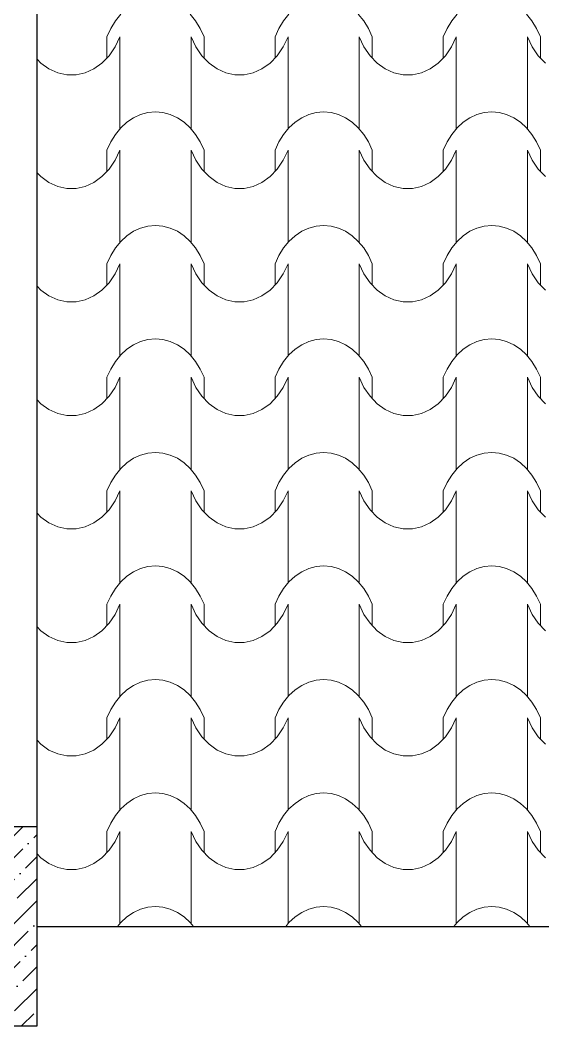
# Model space of a CAD drawing. Header units: millimetres. Extents: x 42452 to 2852333, y -419346 to 834876.
# Drawn here: x 2619358 to 2621458, y 647662 to 651705 of the extents above; entities that cross this region are included whole.
import ezdxf

# ---------------------------------------------------------------- set-up
doc = ezdxf.new("R2010")
doc.units = ezdxf.units.MM
doc.layers.add('M-2 keramitin shtrixi_Ном._пера__21_Pen_No__1', color=7, linetype='Continuous', lineweight=15)
doc.layers.add('memar', color=7, linetype='Continuous', lineweight=25)

# ---------------------------------------------------------------- blocks, each defined once
blk = doc.blocks.new('*X17')
at = {"layer": 'M-2 keramitin shtrixi_Ном._пера__21_Pen_No__1', "color": 7, "linetype": 'Continuous', "lineweight": 15}
for p, q in [((-266599, -1359009), (-266577.1, -1358982.3)), ((-266298.8, -1358982.3), (-266277, -1359009)), ((-265923.4, -1359009), (-265901.6, -1358982.3)), ((-265623.2, -1358982.3), (-265601.4, -1359009)), ((-265247.8, -1359009), (-265226, -1358982.3)), ((-264947.7, -1358982.3), (-264925.9, -1359009)), ((-266633, -1359072.4), (-266617.7, -1359039.2)), ((-266617.7, -1359039.2), (-266599, -1359009)), ((-266277, -1359009), (-266258.2, -1359039.2)), ((-266258.2, -1359039.2), (-266243, -1359072.4)), ((-265957.4, -1359072.4), (-265942.1, -1359039.2)), ((-265942.1, -1359039.2), (-265923.4, -1359009)), ((-265601.4, -1359009), (-265582.7, -1359039.2)), ((-265582.7, -1359039.2), (-265567.4, -1359072.4)), ((-265281.9, -1359072.4), (-265266.6, -1359039.2)), ((-265266.6, -1359039.2), (-265247.8, -1359009)), ((-264925.9, -1359009), (-264907.1, -1359039.2)), ((-264907.1, -1359039.2), (-264891.8, -1359072.4)), ((-266633, -1359157.5), (-266633, -1359072.4)), ((-266580.7, -1359072.4), (-266600.1, -1359113)), ((-266580.7, -1359257.5), (-266580.7, -1359072.4)), ((-266295.2, -1359257.5), (-266295.2, -1359072.4)), ((-266275.9, -1359113), (-266295.2, -1359072.4)), ((-266243, -1359157.5), (-266243, -1359072.4)), ((-265957.4, -1359157.5), (-265957.4, -1359072.4)), ((-265905.2, -1359072.4), (-265924.5, -1359113)), ((-265905.2, -1359257.5), (-265905.2, -1359072.4)), ((-265619.6, -1359257.5), (-265619.6, -1359072.4)), ((-265600.3, -1359113), (-265619.6, -1359072.4)), ((-265567.4, -1359157.5), (-265567.4, -1359072.4)), ((-265281.9, -1359157.5), (-265281.9, -1359072.4)), ((-265229.6, -1359072.4), (-265248.9, -1359113)), ((-265229.6, -1359257.5), (-265229.6, -1359072.4)), ((-264944.1, -1359257.5), (-264944.1, -1359072.4)), ((-264924.8, -1359113), (-264944.1, -1359072.4)), ((-264891.8, -1359157.5), (-264891.8, -1359072.4)), ((-266600.1, -1359113), (-266624.5, -1359148.7)), ((-266251.5, -1359148.7), (-266275.9, -1359113)), ((-265924.5, -1359113), (-265948.9, -1359148.7)), ((-265575.9, -1359148.7), (-265600.3, -1359113)), ((-265248.9, -1359113), (-265273.4, -1359148.7)), ((-264900.4, -1359148.7), (-264924.8, -1359113)), ((-266624.5, -1359148.7), (-266653.3, -1359178.6)), ((-266222.7, -1359178.6), (-266251.5, -1359148.7)), ((-265948.9, -1359148.7), (-265977.7, -1359178.6)), ((-265547.1, -1359178.6), (-265575.9, -1359148.7)), ((-265273.4, -1359148.7), (-265302.2, -1359178.6)), ((-264871.5, -1359178.6), (-264900.4, -1359148.7)), ((-266898.2, -1359178.6), (-266913.4, -1359162.8)), ((-266865.9, -1359201.8), (-266898.2, -1359178.6)), ((-266830.9, -1359217.7), (-266865.9, -1359201.8)), ((-266685.6, -1359201.8), (-266720.6, -1359217.7)), ((-266653.3, -1359178.6), (-266685.6, -1359201.8)), ((-266190.3, -1359201.8), (-266222.7, -1359178.6)), ((-266155.3, -1359217.7), (-266190.3, -1359201.8)), ((-266010.1, -1359201.8), (-266045.1, -1359217.7)), ((-265977.7, -1359178.6), (-266010.1, -1359201.8)), ((-265514.7, -1359201.8), (-265547.1, -1359178.6)), ((-265479.8, -1359217.7), (-265514.7, -1359201.8)), ((-265334.5, -1359201.8), (-265369.5, -1359217.7)), ((-265302.2, -1359178.6), (-265334.5, -1359201.8)), ((-266794.3, -1359225.7), (-266830.9, -1359217.7)), ((-266775.7, -1359225.7), (-266794.3, -1359225.7)), ((-266757.2, -1359225.7), (-266775.7, -1359225.7)), ((-266720.6, -1359217.7), (-266757.2, -1359225.7)), ((-266118.7, -1359225.7), (-266155.3, -1359217.7)), ((-266100.2, -1359225.7), (-266118.7, -1359225.7)), ((-266081.6, -1359225.7), (-266100.2, -1359225.7)), ((-266045.1, -1359217.7), (-266081.6, -1359225.7)), ((-265443.2, -1359225.7), (-265479.8, -1359217.7)), ((-265424.6, -1359225.7), (-265443.2, -1359225.7)), ((-265406.1, -1359225.7), (-265424.6, -1359225.7)), ((-265369.5, -1359217.7), (-265406.1, -1359225.7)), ((-266580.7, -1359442.6), (-266580.7, -1359257.5)), ((-266295.2, -1359442.6), (-266295.2, -1359257.5)), ((-265905.2, -1359442.6), (-265905.2, -1359257.5)), ((-265619.6, -1359442.6), (-265619.6, -1359257.5)), ((-265229.6, -1359442.6), (-265229.6, -1359257.5)), ((-264944.1, -1359442.6), (-264944.1, -1359257.5)), ((-266552.7, -1359416.2), (-266526, -1359398.2)), ((-266526, -1359398.2), (-266497.6, -1359385.1)), ((-266497.6, -1359385.1), (-266468.1, -1359377.1)), ((-266468.1, -1359377.1), (-266438, -1359374.5)), ((-266438, -1359374.5), (-266407.9, -1359377.1)), ((-266407.9, -1359377.1), (-266378.4, -1359385.1)), ((-266378.4, -1359385.1), (-266350, -1359398.2)), ((-266350, -1359398.2), (-266323.3, -1359416.2)), ((-265877.1, -1359416.2), (-265850.4, -1359398.2)), ((-265850.4, -1359398.2), (-265822, -1359385.1)), ((-265822, -1359385.1), (-265792.5, -1359377.1)), ((-265792.5, -1359377.1), (-265762.4, -1359374.5)), ((-265762.4, -1359374.5), (-265732.3, -1359377.1)), ((-265732.3, -1359377.1), (-265702.8, -1359385.1)), ((-265702.8, -1359385.1), (-265674.4, -1359398.2)), ((-265674.4, -1359398.2), (-265647.7, -1359416.2)), ((-265201.5, -1359416.2), (-265174.8, -1359398.2)), ((-265174.8, -1359398.2), (-265146.5, -1359385.1)), ((-265146.5, -1359385.1), (-265116.9, -1359377.1)), ((-265116.9, -1359377.1), (-265086.9, -1359374.5)), ((-265086.9, -1359374.5), (-265056.8, -1359377.1)), ((-265056.8, -1359377.1), (-265027.2, -1359385.1)), ((-265027.2, -1359385.1), (-264998.9, -1359398.2)), ((-264998.9, -1359398.2), (-264972.2, -1359416.2)), ((-266599, -1359465.3), (-266577.1, -1359438.7)), ((-266577.1, -1359438.7), (-266552.7, -1359416.2)), ((-266323.3, -1359416.2), (-266298.8, -1359438.7)), ((-266298.8, -1359438.7), (-266277, -1359465.3)), ((-265923.4, -1359465.3), (-265901.6, -1359438.7)), ((-265901.6, -1359438.7), (-265877.1, -1359416.2)), ((-265647.7, -1359416.2), (-265623.2, -1359438.7)), ((-265623.2, -1359438.7), (-265601.4, -1359465.3)), ((-265247.8, -1359465.3), (-265226, -1359438.7)), ((-265226, -1359438.7), (-265201.5, -1359416.2)), ((-264972.2, -1359416.2), (-264947.7, -1359438.7)), ((-264947.7, -1359438.7), (-264925.9, -1359465.3)), ((-266617.7, -1359495.5), (-266599, -1359465.3)), ((-266277, -1359465.3), (-266258.2, -1359495.5)), ((-265942.1, -1359495.5), (-265923.4, -1359465.3)), ((-265601.4, -1359465.3), (-265582.7, -1359495.5)), ((-265266.6, -1359495.5), (-265247.8, -1359465.3)), ((-264925.9, -1359465.3), (-264907.1, -1359495.5)), ((-266633, -1359528.8), (-266617.7, -1359495.5)), ((-266258.2, -1359495.5), (-266243, -1359528.8)), ((-265957.4, -1359528.8), (-265942.1, -1359495.5)), ((-265582.7, -1359495.5), (-265567.4, -1359528.8)), ((-265281.9, -1359528.8), (-265266.6, -1359495.5)), ((-264907.1, -1359495.5), (-264891.8, -1359528.8)), ((-266633, -1359613.9), (-266633, -1359528.8)), ((-266580.7, -1359528.8), (-266600.1, -1359569.3)), ((-266580.7, -1359713.9), (-266580.7, -1359528.8)), ((-266295.2, -1359713.9), (-266295.2, -1359528.8)), ((-266275.9, -1359569.3), (-266295.2, -1359528.8)), ((-266243, -1359613.9), (-266243, -1359528.8)), ((-265957.4, -1359613.9), (-265957.4, -1359528.8)), ((-265905.2, -1359528.8), (-265924.5, -1359569.3)), ((-265905.2, -1359713.9), (-265905.2, -1359528.8)), ((-265619.6, -1359713.9), (-265619.6, -1359528.8)), ((-265600.3, -1359569.3), (-265619.6, -1359528.8)), ((-265567.4, -1359613.9), (-265567.4, -1359528.8)), ((-265281.9, -1359613.9), (-265281.9, -1359528.8)), ((-265229.6, -1359528.8), (-265248.9, -1359569.3)), ((-265229.6, -1359713.9), (-265229.6, -1359528.8)), ((-264944.1, -1359713.9), (-264944.1, -1359528.8)), ((-264924.8, -1359569.3), (-264944.1, -1359528.8)), ((-264891.8, -1359613.9), (-264891.8, -1359528.8)), ((-266624.5, -1359605), (-266653.3, -1359634.9)), ((-266600.1, -1359569.3), (-266624.5, -1359605)), ((-266251.5, -1359605), (-266275.9, -1359569.3)), ((-266222.7, -1359634.9), (-266251.5, -1359605)), ((-265948.9, -1359605), (-265977.7, -1359634.9)), ((-265924.5, -1359569.3), (-265948.9, -1359605)), ((-265575.9, -1359605), (-265600.3, -1359569.3)), ((-265547.1, -1359634.9), (-265575.9, -1359605)), ((-265273.4, -1359605), (-265302.2, -1359634.9)), ((-265248.9, -1359569.3), (-265273.4, -1359605)), ((-264900.4, -1359605), (-264924.8, -1359569.3)), ((-264871.5, -1359634.9), (-264900.4, -1359605)), ((-266898.2, -1359634.9), (-266913.4, -1359619.1)), ((-266865.9, -1359658.2), (-266898.2, -1359634.9)), ((-266653.3, -1359634.9), (-266685.6, -1359658.2)), ((-266190.3, -1359658.2), (-266222.7, -1359634.9)), ((-265977.7, -1359634.9), (-266010.1, -1359658.2)), ((-265514.7, -1359658.2), (-265547.1, -1359634.9)), ((-265302.2, -1359634.9), (-265334.5, -1359658.2)), ((-266830.9, -1359674), (-266865.9, -1359658.2)), ((-266794.3, -1359682.1), (-266830.9, -1359674)), ((-266775.7, -1359682.1), (-266794.3, -1359682.1)), ((-266757.2, -1359682.1), (-266775.7, -1359682.1)), ((-266720.6, -1359674), (-266757.2, -1359682.1)), ((-266685.6, -1359658.2), (-266720.6, -1359674)), ((-266155.3, -1359674), (-266190.3, -1359658.2)), ((-266118.7, -1359682.1), (-266155.3, -1359674)), ((-266100.2, -1359682.1), (-266118.7, -1359682.1)), ((-266081.6, -1359682.1), (-266100.2, -1359682.1)), ((-266045.1, -1359674), (-266081.6, -1359682.1)), ((-266010.1, -1359658.2), (-266045.1, -1359674)), ((-265479.8, -1359674), (-265514.7, -1359658.2)), ((-265443.2, -1359682.1), (-265479.8, -1359674)), ((-265424.6, -1359682.1), (-265443.2, -1359682.1)), ((-265406.1, -1359682.1), (-265424.6, -1359682.1)), ((-265369.5, -1359674), (-265406.1, -1359682.1)), ((-265334.5, -1359658.2), (-265369.5, -1359674)), ((-266580.7, -1359898.9), (-266580.7, -1359713.9)), ((-266295.2, -1359898.9), (-266295.2, -1359713.9)), ((-265905.2, -1359898.9), (-265905.2, -1359713.9)), ((-265619.6, -1359898.9), (-265619.6, -1359713.9)), ((-265229.6, -1359898.9), (-265229.6, -1359713.9)), ((-264944.1, -1359898.9), (-264944.1, -1359713.9)), ((-266526, -1359854.5), (-266497.6, -1359841.4)), ((-266497.6, -1359841.4), (-266468.1, -1359833.5)), ((-266468.1, -1359833.5), (-266438, -1359830.8)), ((-266438, -1359830.8), (-266407.9, -1359833.5)), ((-266407.9, -1359833.5), (-266378.4, -1359841.4)), ((-266378.4, -1359841.4), (-266350, -1359854.5)), ((-265850.4, -1359854.5), (-265822, -1359841.4)), ((-265822, -1359841.4), (-265792.5, -1359833.5)), ((-265792.5, -1359833.5), (-265762.4, -1359830.8)), ((-265762.4, -1359830.8), (-265732.3, -1359833.5)), ((-265732.3, -1359833.5), (-265702.8, -1359841.4)), ((-265702.8, -1359841.4), (-265674.4, -1359854.5)), ((-265174.8, -1359854.5), (-265146.5, -1359841.4)), ((-265146.5, -1359841.4), (-265116.9, -1359833.5)), ((-265116.9, -1359833.5), (-265086.9, -1359830.8)), ((-265086.9, -1359830.8), (-265056.8, -1359833.5)), ((-265056.8, -1359833.5), (-265027.2, -1359841.4)), ((-265027.2, -1359841.4), (-264998.9, -1359854.5)), ((-266577.1, -1359895), (-266552.7, -1359872.5)), ((-266552.7, -1359872.5), (-266526, -1359854.5)), ((-266350, -1359854.5), (-266323.3, -1359872.5)), ((-266323.3, -1359872.5), (-266298.8, -1359895)), ((-265901.6, -1359895), (-265877.1, -1359872.5)), ((-265877.1, -1359872.5), (-265850.4, -1359854.5)), ((-265674.4, -1359854.5), (-265647.7, -1359872.5)), ((-265647.7, -1359872.5), (-265623.2, -1359895)), ((-265226, -1359895), (-265201.5, -1359872.5)), ((-265201.5, -1359872.5), (-265174.8, -1359854.5)), ((-264998.9, -1359854.5), (-264972.2, -1359872.5)), ((-264972.2, -1359872.5), (-264947.7, -1359895)), ((-266617.7, -1359951.9), (-266599, -1359921.7)), ((-266599, -1359921.7), (-266577.1, -1359895)), ((-266298.8, -1359895), (-266277, -1359921.7)), ((-266277, -1359921.7), (-266258.2, -1359951.9)), ((-265942.1, -1359951.9), (-265923.4, -1359921.7)), ((-265923.4, -1359921.7), (-265901.6, -1359895)), ((-265623.2, -1359895), (-265601.4, -1359921.7)), ((-265601.4, -1359921.7), (-265582.7, -1359951.9)), ((-265266.6, -1359951.9), (-265247.8, -1359921.7)), ((-265247.8, -1359921.7), (-265226, -1359895)), ((-264947.7, -1359895), (-264925.9, -1359921.7)), ((-264925.9, -1359921.7), (-264907.1, -1359951.9)), ((-266633, -1359985.1), (-266617.7, -1359951.9)), ((-266258.2, -1359951.9), (-266243, -1359985.1)), ((-265957.4, -1359985.1), (-265942.1, -1359951.9)), ((-265582.7, -1359951.9), (-265567.4, -1359985.1)), ((-265281.9, -1359985.1), (-265266.6, -1359951.9)), ((-264907.1, -1359951.9), (-264891.8, -1359985.1)), ((-266633, -1360070.2), (-266633, -1359985.1)), ((-266580.7, -1359985.1), (-266600.1, -1360025.6)), ((-266580.7, -1360170.2), (-266580.7, -1359985.1)), ((-266295.2, -1360170.2), (-266295.2, -1359985.1)), ((-266275.9, -1360025.6), (-266295.2, -1359985.1)), ((-266243, -1360070.2), (-266243, -1359985.1)), ((-265957.4, -1360070.2), (-265957.4, -1359985.1)), ((-265905.2, -1359985.1), (-265924.5, -1360025.6)), ((-265905.2, -1360170.2), (-265905.2, -1359985.1)), ((-265619.6, -1360170.2), (-265619.6, -1359985.1)), ((-265600.3, -1360025.6), (-265619.6, -1359985.1)), ((-265567.4, -1360070.2), (-265567.4, -1359985.1)), ((-265281.9, -1360070.2), (-265281.9, -1359985.1)), ((-265229.6, -1359985.1), (-265248.9, -1360025.6)), ((-265229.6, -1360170.2), (-265229.6, -1359985.1)), ((-264944.1, -1360170.2), (-264944.1, -1359985.1)), ((-264924.8, -1360025.6), (-264944.1, -1359985.1)), ((-264891.8, -1360070.2), (-264891.8, -1359985.1)), ((-266600.1, -1360025.6), (-266624.5, -1360061.4)), ((-266251.5, -1360061.4), (-266275.9, -1360025.6)), ((-265924.5, -1360025.6), (-265948.9, -1360061.4)), ((-265575.9, -1360061.4), (-265600.3, -1360025.6)), ((-265248.9, -1360025.6), (-265273.4, -1360061.4)), ((-264900.4, -1360061.4), (-264924.8, -1360025.6)), ((-266898.2, -1360091.3), (-266913.4, -1360075.5)), ((-266865.9, -1360114.5), (-266898.2, -1360091.3)), ((-266653.3, -1360091.3), (-266685.6, -1360114.5)), ((-266624.5, -1360061.4), (-266653.3, -1360091.3)), ((-266222.7, -1360091.3), (-266251.5, -1360061.4)), ((-266190.3, -1360114.5), (-266222.7, -1360091.3)), ((-265977.7, -1360091.3), (-266010.1, -1360114.5)), ((-265948.9, -1360061.4), (-265977.7, -1360091.3)), ((-265547.1, -1360091.3), (-265575.9, -1360061.4)), ((-265514.7, -1360114.5), (-265547.1, -1360091.3)), ((-265302.2, -1360091.3), (-265334.5, -1360114.5)), ((-265273.4, -1360061.4), (-265302.2, -1360091.3)), ((-264871.5, -1360091.3), (-264900.4, -1360061.4)), ((-266830.9, -1360130.4), (-266865.9, -1360114.5)), ((-266794.3, -1360138.4), (-266830.9, -1360130.4)), ((-266720.6, -1360130.4), (-266757.2, -1360138.4)), ((-266685.6, -1360114.5), (-266720.6, -1360130.4)), ((-266155.3, -1360130.4), (-266190.3, -1360114.5)), ((-266118.7, -1360138.4), (-266155.3, -1360130.4)), ((-266045.1, -1360130.4), (-266081.6, -1360138.4)), ((-266010.1, -1360114.5), (-266045.1, -1360130.4)), ((-265479.8, -1360130.4), (-265514.7, -1360114.5)), ((-265443.2, -1360138.4), (-265479.8, -1360130.4)), ((-265369.5, -1360130.4), (-265406.1, -1360138.4)), ((-265334.5, -1360114.5), (-265369.5, -1360130.4)), ((-266775.7, -1360138.4), (-266794.3, -1360138.4)), ((-266757.2, -1360138.4), (-266775.7, -1360138.4)), ((-266580.7, -1360355.3), (-266580.7, -1360170.2)), ((-266295.2, -1360355.3), (-266295.2, -1360170.2)), ((-266100.2, -1360138.4), (-266118.7, -1360138.4)), ((-266081.6, -1360138.4), (-266100.2, -1360138.4)), ((-265905.2, -1360355.3), (-265905.2, -1360170.2)), ((-265619.6, -1360355.3), (-265619.6, -1360170.2)), ((-265424.6, -1360138.4), (-265443.2, -1360138.4)), ((-265406.1, -1360138.4), (-265424.6, -1360138.4)), ((-265229.6, -1360355.3), (-265229.6, -1360170.2)), ((-264944.1, -1360355.3), (-264944.1, -1360170.2)), ((-266497.6, -1360297.8), (-266468.1, -1360289.8)), ((-266468.1, -1360289.8), (-266438, -1360287.2)), ((-266438, -1360287.2), (-266407.9, -1360289.8)), ((-266407.9, -1360289.8), (-266378.4, -1360297.8)), ((-265822, -1360297.8), (-265792.5, -1360289.8)), ((-265792.5, -1360289.8), (-265762.4, -1360287.2)), ((-265762.4, -1360287.2), (-265732.3, -1360289.8)), ((-265732.3, -1360289.8), (-265702.8, -1360297.8)), ((-265146.5, -1360297.8), (-265116.9, -1360289.8)), ((-265116.9, -1360289.8), (-265086.9, -1360287.2)), ((-265086.9, -1360287.2), (-265056.8, -1360289.8)), ((-265056.8, -1360289.8), (-265027.2, -1360297.8)), ((-266577.1, -1360351.4), (-266552.7, -1360328.9)), ((-266552.7, -1360328.9), (-266526, -1360310.9)), ((-266526, -1360310.9), (-266497.6, -1360297.8)), ((-266378.4, -1360297.8), (-266350, -1360310.9)), ((-266350, -1360310.9), (-266323.3, -1360328.9)), ((-266323.3, -1360328.9), (-266298.8, -1360351.4)), ((-265901.6, -1360351.4), (-265877.1, -1360328.9)), ((-265877.1, -1360328.9), (-265850.4, -1360310.9)), ((-265850.4, -1360310.9), (-265822, -1360297.8)), ((-265702.8, -1360297.8), (-265674.4, -1360310.9)), ((-265674.4, -1360310.9), (-265647.7, -1360328.9)), ((-265647.7, -1360328.9), (-265623.2, -1360351.4)), ((-265226, -1360351.4), (-265201.5, -1360328.9)), ((-265201.5, -1360328.9), (-265174.8, -1360310.9)), ((-265174.8, -1360310.9), (-265146.5, -1360297.8)), ((-265027.2, -1360297.8), (-264998.9, -1360310.9)), ((-264998.9, -1360310.9), (-264972.2, -1360328.9)), ((-264972.2, -1360328.9), (-264947.7, -1360351.4)), ((-266599, -1360378), (-266577.1, -1360351.4)), ((-266298.8, -1360351.4), (-266277, -1360378)), ((-265923.4, -1360378), (-265901.6, -1360351.4)), ((-265623.2, -1360351.4), (-265601.4, -1360378)), ((-265247.8, -1360378), (-265226, -1360351.4)), ((-264947.7, -1360351.4), (-264925.9, -1360378)), ((-266633, -1360441.5), (-266617.7, -1360408.2)), ((-266617.7, -1360408.2), (-266599, -1360378)), ((-266277, -1360378), (-266258.2, -1360408.2)), ((-266258.2, -1360408.2), (-266243, -1360441.5)), ((-265957.4, -1360441.5), (-265942.1, -1360408.2)), ((-265942.1, -1360408.2), (-265923.4, -1360378)), ((-265601.4, -1360378), (-265582.7, -1360408.2)), ((-265582.7, -1360408.2), (-265567.4, -1360441.5)), ((-265281.9, -1360441.5), (-265266.6, -1360408.2)), ((-265266.6, -1360408.2), (-265247.8, -1360378)), ((-264925.9, -1360378), (-264907.1, -1360408.2)), ((-264907.1, -1360408.2), (-264891.8, -1360441.5)), ((-266633, -1360526.6), (-266633, -1360441.5)), ((-266580.7, -1360441.5), (-266600.1, -1360482)), ((-266580.7, -1360626.6), (-266580.7, -1360441.5)), ((-266295.2, -1360626.6), (-266295.2, -1360441.5)), ((-266275.9, -1360482), (-266295.2, -1360441.5)), ((-266243, -1360526.6), (-266243, -1360441.5)), ((-265957.4, -1360526.6), (-265957.4, -1360441.5)), ((-265905.2, -1360441.5), (-265924.5, -1360482)), ((-265905.2, -1360626.6), (-265905.2, -1360441.5)), ((-265619.6, -1360626.6), (-265619.6, -1360441.5)), ((-265600.3, -1360482), (-265619.6, -1360441.5)), ((-265567.4, -1360526.6), (-265567.4, -1360441.5)), ((-265281.9, -1360526.6), (-265281.9, -1360441.5)), ((-265229.6, -1360441.5), (-265248.9, -1360482)), ((-265229.6, -1360626.6), (-265229.6, -1360441.5)), ((-264944.1, -1360626.6), (-264944.1, -1360441.5)), ((-264924.8, -1360482), (-264944.1, -1360441.5)), ((-264891.8, -1360526.6), (-264891.8, -1360441.5)), ((-266600.1, -1360482), (-266624.5, -1360517.7)), ((-266251.5, -1360517.7), (-266275.9, -1360482)), ((-265924.5, -1360482), (-265948.9, -1360517.7)), ((-265575.9, -1360517.7), (-265600.3, -1360482)), ((-265248.9, -1360482), (-265273.4, -1360517.7)), ((-264900.4, -1360517.7), (-264924.8, -1360482)), ((-266898.2, -1360547.6), (-266913.4, -1360531.8)), ((-266624.5, -1360517.7), (-266653.3, -1360547.6)), ((-266222.7, -1360547.6), (-266251.5, -1360517.7)), ((-265948.9, -1360517.7), (-265977.7, -1360547.6)), ((-265547.1, -1360547.6), (-265575.9, -1360517.7)), ((-265273.4, -1360517.7), (-265302.2, -1360547.6)), ((-264871.5, -1360547.6), (-264900.4, -1360517.7)), ((-266865.9, -1360570.9), (-266898.2, -1360547.6)), ((-266830.9, -1360586.7), (-266865.9, -1360570.9)), ((-266685.6, -1360570.9), (-266720.6, -1360586.7)), ((-266653.3, -1360547.6), (-266685.6, -1360570.9)), ((-266190.3, -1360570.9), (-266222.7, -1360547.6)), ((-266155.3, -1360586.7), (-266190.3, -1360570.9)), ((-266010.1, -1360570.9), (-266045.1, -1360586.7)), ((-265977.7, -1360547.6), (-266010.1, -1360570.9)), ((-265514.7, -1360570.9), (-265547.1, -1360547.6)), ((-265479.8, -1360586.7), (-265514.7, -1360570.9)), ((-265334.5, -1360570.9), (-265369.5, -1360586.7)), ((-265302.2, -1360547.6), (-265334.5, -1360570.9)), ((-266794.3, -1360594.8), (-266830.9, -1360586.7)), ((-266775.7, -1360594.8), (-266794.3, -1360594.8)), ((-266757.2, -1360594.8), (-266775.7, -1360594.8)), ((-266720.6, -1360586.7), (-266757.2, -1360594.8)), ((-266118.7, -1360594.8), (-266155.3, -1360586.7)), ((-266100.2, -1360594.8), (-266118.7, -1360594.8)), ((-266081.6, -1360594.8), (-266100.2, -1360594.8)), ((-266045.1, -1360586.7), (-266081.6, -1360594.8)), ((-265443.2, -1360594.8), (-265479.8, -1360586.7)), ((-265424.6, -1360594.8), (-265443.2, -1360594.8)), ((-265406.1, -1360594.8), (-265424.6, -1360594.8)), ((-265369.5, -1360586.7), (-265406.1, -1360594.8)), ((-266580.7, -1360811.6), (-266580.7, -1360626.6)), ((-266295.2, -1360811.6), (-266295.2, -1360626.6)), ((-265905.2, -1360811.6), (-265905.2, -1360626.6)), ((-265619.6, -1360811.6), (-265619.6, -1360626.6)), ((-265229.6, -1360811.6), (-265229.6, -1360626.6)), ((-264944.1, -1360811.6), (-264944.1, -1360626.6)), ((-266552.7, -1360785.2), (-266526, -1360767.2)), ((-266526, -1360767.2), (-266497.6, -1360754.1)), ((-266497.6, -1360754.1), (-266468.1, -1360746.2)), ((-266468.1, -1360746.2), (-266438, -1360743.5)), ((-266438, -1360743.5), (-266407.9, -1360746.2)), ((-266407.9, -1360746.2), (-266378.4, -1360754.1)), ((-266378.4, -1360754.1), (-266350, -1360767.2)), ((-266350, -1360767.2), (-266323.3, -1360785.2)), ((-265877.1, -1360785.2), (-265850.4, -1360767.2)), ((-265850.4, -1360767.2), (-265822, -1360754.1)), ((-265822, -1360754.1), (-265792.5, -1360746.2)), ((-265792.5, -1360746.2), (-265762.4, -1360743.5)), ((-265762.4, -1360743.5), (-265732.3, -1360746.2)), ((-265732.3, -1360746.2), (-265702.8, -1360754.1)), ((-265702.8, -1360754.1), (-265674.4, -1360767.2)), ((-265674.4, -1360767.2), (-265647.7, -1360785.2)), ((-265201.5, -1360785.2), (-265174.8, -1360767.2)), ((-265174.8, -1360767.2), (-265146.5, -1360754.1)), ((-265146.5, -1360754.1), (-265116.9, -1360746.2)), ((-265116.9, -1360746.2), (-265086.9, -1360743.5)), ((-265086.9, -1360743.5), (-265056.8, -1360746.2)), ((-265056.8, -1360746.2), (-265027.2, -1360754.1)), ((-265027.2, -1360754.1), (-264998.9, -1360767.2)), ((-264998.9, -1360767.2), (-264972.2, -1360785.2)), ((-266599, -1360834.4), (-266577.1, -1360807.7)), ((-266577.1, -1360807.7), (-266552.7, -1360785.2)), ((-266323.3, -1360785.2), (-266298.8, -1360807.7)), ((-266298.8, -1360807.7), (-266277, -1360834.4)), ((-265923.4, -1360834.4), (-265901.6, -1360807.7)), ((-265901.6, -1360807.7), (-265877.1, -1360785.2)), ((-265647.7, -1360785.2), (-265623.2, -1360807.7)), ((-265623.2, -1360807.7), (-265601.4, -1360834.4)), ((-265247.8, -1360834.4), (-265226, -1360807.7)), ((-265226, -1360807.7), (-265201.5, -1360785.2)), ((-264972.2, -1360785.2), (-264947.7, -1360807.7)), ((-264947.7, -1360807.7), (-264925.9, -1360834.4)), ((-266617.7, -1360864.6), (-266599, -1360834.4)), ((-266277, -1360834.4), (-266258.2, -1360864.6)), ((-265942.1, -1360864.6), (-265923.4, -1360834.4)), ((-265601.4, -1360834.4), (-265582.7, -1360864.6)), ((-265266.6, -1360864.6), (-265247.8, -1360834.4)), ((-264925.9, -1360834.4), (-264907.1, -1360864.6)), ((-266633, -1360897.8), (-266617.7, -1360864.6)), ((-266633, -1360982.9), (-266633, -1360897.8)), ((-266580.7, -1360897.8), (-266600.1, -1360938.3)), ((-266580.7, -1361082.9), (-266580.7, -1360897.8)), ((-266295.2, -1361082.9), (-266295.2, -1360897.8)), ((-266275.9, -1360938.3), (-266295.2, -1360897.8)), ((-266258.2, -1360864.6), (-266243, -1360897.8)), ((-266243, -1360982.9), (-266243, -1360897.8)), ((-265957.4, -1360897.8), (-265942.1, -1360864.6)), ((-265957.4, -1360982.9), (-265957.4, -1360897.8)), ((-265905.2, -1360897.8), (-265924.5, -1360938.3)), ((-265905.2, -1361082.9), (-265905.2, -1360897.8)), ((-265619.6, -1361082.9), (-265619.6, -1360897.8)), ((-265600.3, -1360938.3), (-265619.6, -1360897.8)), ((-265582.7, -1360864.6), (-265567.4, -1360897.8)), ((-265567.4, -1360982.9), (-265567.4, -1360897.8)), ((-265281.9, -1360897.8), (-265266.6, -1360864.6)), ((-265281.9, -1360982.9), (-265281.9, -1360897.8)), ((-265229.6, -1360897.8), (-265248.9, -1360938.3)), ((-265229.6, -1361082.9), (-265229.6, -1360897.8)), ((-264944.1, -1361082.9), (-264944.1, -1360897.8)), ((-264924.8, -1360938.3), (-264944.1, -1360897.8)), ((-264907.1, -1360864.6), (-264891.8, -1360897.8)), ((-264891.8, -1360982.9), (-264891.8, -1360897.8)), ((-266600.1, -1360938.3), (-266624.5, -1360974.1)), ((-266251.5, -1360974.1), (-266275.9, -1360938.3)), ((-265924.5, -1360938.3), (-265948.9, -1360974.1)), ((-265575.9, -1360974.1), (-265600.3, -1360938.3)), ((-265248.9, -1360938.3), (-265273.4, -1360974.1)), ((-264900.4, -1360974.1), (-264924.8, -1360938.3)), ((-266624.5, -1360974.1), (-266653.3, -1361004)), ((-266222.7, -1361004), (-266251.5, -1360974.1)), ((-265948.9, -1360974.1), (-265977.7, -1361004)), ((-265547.1, -1361004), (-265575.9, -1360974.1)), ((-265273.4, -1360974.1), (-265302.2, -1361004)), ((-264871.5, -1361004), (-264900.4, -1360974.1)), ((-266898.2, -1361004), (-266913.4, -1360988.2)), ((-266865.9, -1361027.2), (-266898.2, -1361004)), ((-266653.3, -1361004), (-266685.6, -1361027.2)), ((-266190.3, -1361027.2), (-266222.7, -1361004)), ((-265977.7, -1361004), (-266010.1, -1361027.2)), ((-265514.7, -1361027.2), (-265547.1, -1361004)), ((-265302.2, -1361004), (-265334.5, -1361027.2)), ((-266830.9, -1361043.1), (-266865.9, -1361027.2)), ((-266794.3, -1361051.1), (-266830.9, -1361043.1)), ((-266775.7, -1361051.1), (-266794.3, -1361051.1)), ((-266757.2, -1361051.1), (-266775.7, -1361051.1)), ((-266720.6, -1361043.1), (-266757.2, -1361051.1)), ((-266685.6, -1361027.2), (-266720.6, -1361043.1)), ((-266155.3, -1361043.1), (-266190.3, -1361027.2)), ((-266118.7, -1361051.1), (-266155.3, -1361043.1)), ((-266100.2, -1361051.1), (-266118.7, -1361051.1)), ((-266081.6, -1361051.1), (-266100.2, -1361051.1)), ((-266045.1, -1361043.1), (-266081.6, -1361051.1)), ((-266010.1, -1361027.2), (-266045.1, -1361043.1)), ((-265479.8, -1361043.1), (-265514.7, -1361027.2)), ((-265443.2, -1361051.1), (-265479.8, -1361043.1)), ((-265424.6, -1361051.1), (-265443.2, -1361051.1)), ((-265406.1, -1361051.1), (-265424.6, -1361051.1)), ((-265369.5, -1361043.1), (-265406.1, -1361051.1)), ((-265334.5, -1361027.2), (-265369.5, -1361043.1)), ((-266580.7, -1361268), (-266580.7, -1361082.9)), ((-266295.2, -1361268), (-266295.2, -1361082.9)), ((-265905.2, -1361268), (-265905.2, -1361082.9)), ((-265619.6, -1361268), (-265619.6, -1361082.9)), ((-265229.6, -1361268), (-265229.6, -1361082.9)), ((-264944.1, -1361268), (-264944.1, -1361082.9)), ((-266552.7, -1361241.6), (-266526, -1361223.6)), ((-266526, -1361223.6), (-266497.6, -1361210.5)), ((-266497.6, -1361210.5), (-266468.1, -1361202.5)), ((-266468.1, -1361202.5), (-266438, -1361199.9)), ((-266438, -1361199.9), (-266407.9, -1361202.5)), ((-266407.9, -1361202.5), (-266378.4, -1361210.5)), ((-266378.4, -1361210.5), (-266350, -1361223.6)), ((-266350, -1361223.6), (-266323.3, -1361241.6)), ((-265877.1, -1361241.6), (-265850.4, -1361223.6)), ((-265850.4, -1361223.6), (-265822, -1361210.5)), ((-265822, -1361210.5), (-265792.5, -1361202.5)), ((-265792.5, -1361202.5), (-265762.4, -1361199.9)), ((-265762.4, -1361199.9), (-265732.3, -1361202.5)), ((-265732.3, -1361202.5), (-265702.8, -1361210.5)), ((-265702.8, -1361210.5), (-265674.4, -1361223.6)), ((-265674.4, -1361223.6), (-265647.7, -1361241.6)), ((-265201.5, -1361241.6), (-265174.8, -1361223.6)), ((-265174.8, -1361223.6), (-265146.5, -1361210.5)), ((-265146.5, -1361210.5), (-265116.9, -1361202.5)), ((-265116.9, -1361202.5), (-265086.9, -1361199.9)), ((-265086.9, -1361199.9), (-265056.8, -1361202.5)), ((-265056.8, -1361202.5), (-265027.2, -1361210.5)), ((-265027.2, -1361210.5), (-264998.9, -1361223.6)), ((-264998.9, -1361223.6), (-264972.2, -1361241.6)), ((-266599, -1361290.7), (-266577.1, -1361264.1)), ((-266577.1, -1361264.1), (-266552.7, -1361241.6)), ((-266323.3, -1361241.6), (-266298.8, -1361264.1)), ((-266298.8, -1361264.1), (-266277, -1361290.7)), ((-265923.4, -1361290.7), (-265901.6, -1361264.1)), ((-265901.6, -1361264.1), (-265877.1, -1361241.6)), ((-265647.7, -1361241.6), (-265623.2, -1361264.1)), ((-265623.2, -1361264.1), (-265601.4, -1361290.7)), ((-265247.8, -1361290.7), (-265226, -1361264.1)), ((-265226, -1361264.1), (-265201.5, -1361241.6)), ((-264972.2, -1361241.6), (-264947.7, -1361264.1)), ((-264947.7, -1361264.1), (-264925.9, -1361290.7)), ((-266617.7, -1361320.9), (-266599, -1361290.7)), ((-266277, -1361290.7), (-266258.2, -1361320.9)), ((-265942.1, -1361320.9), (-265923.4, -1361290.7)), ((-265601.4, -1361290.7), (-265582.7, -1361320.9)), ((-265266.6, -1361320.9), (-265247.8, -1361290.7)), ((-264925.9, -1361290.7), (-264907.1, -1361320.9)), ((-266633, -1361354.2), (-266617.7, -1361320.9)), ((-266258.2, -1361320.9), (-266243, -1361354.2)), ((-265957.4, -1361354.2), (-265942.1, -1361320.9)), ((-265582.7, -1361320.9), (-265567.4, -1361354.2)), ((-265281.9, -1361354.2), (-265266.6, -1361320.9)), ((-264907.1, -1361320.9), (-264891.8, -1361354.2)), ((-266633, -1361439.3), (-266633, -1361354.2)), ((-266580.7, -1361354.2), (-266600.1, -1361394.7)), ((-266580.7, -1361539.3), (-266580.7, -1361354.2)), ((-266295.2, -1361539.3), (-266295.2, -1361354.2)), ((-266275.9, -1361394.7), (-266295.2, -1361354.2)), ((-266243, -1361439.3), (-266243, -1361354.2)), ((-265957.4, -1361439.3), (-265957.4, -1361354.2)), ((-265905.2, -1361354.2), (-265924.5, -1361394.7)), ((-265905.2, -1361539.3), (-265905.2, -1361354.2)), ((-265619.6, -1361539.3), (-265619.6, -1361354.2)), ((-265600.3, -1361394.7), (-265619.6, -1361354.2)), ((-265567.4, -1361439.3), (-265567.4, -1361354.2)), ((-265281.9, -1361439.3), (-265281.9, -1361354.2)), ((-265229.6, -1361354.2), (-265248.9, -1361394.7)), ((-265229.6, -1361539.3), (-265229.6, -1361354.2)), ((-264944.1, -1361539.3), (-264944.1, -1361354.2)), ((-264924.8, -1361394.7), (-264944.1, -1361354.2)), ((-264891.8, -1361439.3), (-264891.8, -1361354.2)), ((-266600.1, -1361394.7), (-266624.5, -1361430.4)), ((-266251.5, -1361430.4), (-266275.9, -1361394.7)), ((-265924.5, -1361394.7), (-265948.9, -1361430.4)), ((-265575.9, -1361430.4), (-265600.3, -1361394.7)), ((-265248.9, -1361394.7), (-265273.4, -1361430.4)), ((-264900.4, -1361430.4), (-264924.8, -1361394.7)), ((-266898.2, -1361460.3), (-266913.4, -1361444.5)), ((-266865.9, -1361483.6), (-266898.2, -1361460.3)), ((-266653.3, -1361460.3), (-266685.6, -1361483.6)), ((-266624.5, -1361430.4), (-266653.3, -1361460.3)), ((-266222.7, -1361460.3), (-266251.5, -1361430.4)), ((-266190.3, -1361483.6), (-266222.7, -1361460.3)), ((-265977.7, -1361460.3), (-266010.1, -1361483.6)), ((-265948.9, -1361430.4), (-265977.7, -1361460.3)), ((-265547.1, -1361460.3), (-265575.9, -1361430.4)), ((-265514.7, -1361483.6), (-265547.1, -1361460.3)), ((-265302.2, -1361460.3), (-265334.5, -1361483.6)), ((-265273.4, -1361430.4), (-265302.2, -1361460.3)), ((-264871.5, -1361460.3), (-264900.4, -1361430.4)), ((-266830.9, -1361499.4), (-266865.9, -1361483.6)), ((-266794.3, -1361507.5), (-266830.9, -1361499.4)), ((-266775.7, -1361507.5), (-266794.3, -1361507.5)), ((-266757.2, -1361507.5), (-266775.7, -1361507.5)), ((-266720.6, -1361499.4), (-266757.2, -1361507.5)), ((-266685.6, -1361483.6), (-266720.6, -1361499.4)), ((-266155.3, -1361499.4), (-266190.3, -1361483.6)), ((-266118.7, -1361507.5), (-266155.3, -1361499.4)), ((-266100.2, -1361507.5), (-266118.7, -1361507.5)), ((-266081.6, -1361507.5), (-266100.2, -1361507.5)), ((-266045.1, -1361499.4), (-266081.6, -1361507.5)), ((-266010.1, -1361483.6), (-266045.1, -1361499.4)), ((-265479.8, -1361499.4), (-265514.7, -1361483.6)), ((-265443.2, -1361507.5), (-265479.8, -1361499.4)), ((-265424.6, -1361507.5), (-265443.2, -1361507.5)), ((-265406.1, -1361507.5), (-265424.6, -1361507.5)), ((-265369.5, -1361499.4), (-265406.1, -1361507.5)), ((-265334.5, -1361483.6), (-265369.5, -1361499.4)), ((-266580.7, -1361724.3), (-266580.7, -1361539.3)), ((-266295.2, -1361724.3), (-266295.2, -1361539.3)), ((-265905.2, -1361724.3), (-265905.2, -1361539.3)), ((-265619.6, -1361724.3), (-265619.6, -1361539.3)), ((-265229.6, -1361724.3), (-265229.6, -1361539.3)), ((-264944.1, -1361724.3), (-264944.1, -1361539.3)), ((-266526, -1361679.9), (-266497.6, -1361666.8)), ((-266497.6, -1361666.8), (-266468.1, -1361658.9)), ((-266468.1, -1361658.9), (-266438, -1361656.2)), ((-266438, -1361656.2), (-266407.9, -1361658.9)), ((-266407.9, -1361658.9), (-266378.4, -1361666.8)), ((-266378.4, -1361666.8), (-266350, -1361679.9)), ((-265850.4, -1361679.9), (-265822, -1361666.8)), ((-265822, -1361666.8), (-265792.5, -1361658.9)), ((-265792.5, -1361658.9), (-265762.4, -1361656.2)), ((-265762.4, -1361656.2), (-265732.3, -1361658.9)), ((-265732.3, -1361658.9), (-265702.8, -1361666.8)), ((-265702.8, -1361666.8), (-265674.4, -1361679.9)), ((-265174.8, -1361679.9), (-265146.5, -1361666.8)), ((-265146.5, -1361666.8), (-265116.9, -1361658.9)), ((-265116.9, -1361658.9), (-265086.9, -1361656.2)), ((-265086.9, -1361656.2), (-265056.8, -1361658.9)), ((-265056.8, -1361658.9), (-265027.2, -1361666.8)), ((-265027.2, -1361666.8), (-264998.9, -1361679.9)), ((-266577.1, -1361720.4), (-266552.7, -1361697.9)), ((-266552.7, -1361697.9), (-266526, -1361679.9)), ((-266350, -1361679.9), (-266323.3, -1361697.9)), ((-266323.3, -1361697.9), (-266298.8, -1361720.4)), ((-265901.6, -1361720.4), (-265877.1, -1361697.9)), ((-265877.1, -1361697.9), (-265850.4, -1361679.9)), ((-265674.4, -1361679.9), (-265647.7, -1361697.9)), ((-265647.7, -1361697.9), (-265623.2, -1361720.4)), ((-265226, -1361720.4), (-265201.5, -1361697.9)), ((-265201.5, -1361697.9), (-265174.8, -1361679.9)), ((-264998.9, -1361679.9), (-264972.2, -1361697.9)), ((-264972.2, -1361697.9), (-264947.7, -1361720.4)), ((-266617.7, -1361777.3), (-266599, -1361747.1)), ((-266599, -1361747.1), (-266577.1, -1361720.4)), ((-266298.8, -1361720.4), (-266277, -1361747.1)), ((-266277, -1361747.1), (-266258.2, -1361777.3)), ((-265942.1, -1361777.3), (-265923.4, -1361747.1)), ((-265923.4, -1361747.1), (-265901.6, -1361720.4)), ((-265623.2, -1361720.4), (-265601.4, -1361747.1)), ((-265601.4, -1361747.1), (-265582.7, -1361777.3)), ((-265266.6, -1361777.3), (-265247.8, -1361747.1)), ((-265247.8, -1361747.1), (-265226, -1361720.4)), ((-264947.7, -1361720.4), (-264925.9, -1361747.1)), ((-264925.9, -1361747.1), (-264907.1, -1361777.3)), ((-266633, -1361810.5), (-266617.7, -1361777.3)), ((-266258.2, -1361777.3), (-266243, -1361810.5)), ((-265957.4, -1361810.5), (-265942.1, -1361777.3)), ((-265582.7, -1361777.3), (-265567.4, -1361810.5)), ((-265281.9, -1361810.5), (-265266.6, -1361777.3)), ((-264907.1, -1361777.3), (-264891.8, -1361810.5)), ((-266633, -1361895.6), (-266633, -1361810.5)), ((-266580.7, -1361810.5), (-266600.1, -1361851)), ((-266580.7, -1361995.6), (-266580.7, -1361810.5)), ((-266295.2, -1361995.6), (-266295.2, -1361810.5)), ((-266275.9, -1361851), (-266295.2, -1361810.5)), ((-266243, -1361895.6), (-266243, -1361810.5)), ((-265957.4, -1361895.6), (-265957.4, -1361810.5)), ((-265905.2, -1361810.5), (-265924.5, -1361851)), ((-265905.2, -1361995.6), (-265905.2, -1361810.5)), ((-265619.6, -1361995.6), (-265619.6, -1361810.5)), ((-265600.3, -1361851), (-265619.6, -1361810.5)), ((-265567.4, -1361895.6), (-265567.4, -1361810.5)), ((-265281.9, -1361895.6), (-265281.9, -1361810.5)), ((-265229.6, -1361810.5), (-265248.9, -1361851)), ((-265229.6, -1361995.6), (-265229.6, -1361810.5)), ((-264944.1, -1361995.6), (-264944.1, -1361810.5)), ((-264924.8, -1361851), (-264944.1, -1361810.5)), ((-264891.8, -1361895.6), (-264891.8, -1361810.5)), ((-266600.1, -1361851), (-266624.5, -1361886.8)), ((-266251.5, -1361886.8), (-266275.9, -1361851)), ((-265924.5, -1361851), (-265948.9, -1361886.8)), ((-265575.9, -1361886.8), (-265600.3, -1361851)), ((-265248.9, -1361851), (-265273.4, -1361886.8)), ((-264900.4, -1361886.8), (-264924.8, -1361851)), ((-266898.2, -1361916.7), (-266913.4, -1361900.9)), ((-266624.5, -1361886.8), (-266653.3, -1361916.7)), ((-266222.7, -1361916.7), (-266251.5, -1361886.8)), ((-265948.9, -1361886.8), (-265977.7, -1361916.7)), ((-265547.1, -1361916.7), (-265575.9, -1361886.8)), ((-265273.4, -1361886.8), (-265302.2, -1361916.7)), ((-264871.5, -1361916.7), (-264900.4, -1361886.8)), ((-266865.9, -1361939.9), (-266898.2, -1361916.7)), ((-266830.9, -1361955.8), (-266865.9, -1361939.9)), ((-266685.6, -1361939.9), (-266720.6, -1361955.8)), ((-266653.3, -1361916.7), (-266685.6, -1361939.9)), ((-266190.3, -1361939.9), (-266222.7, -1361916.7)), ((-266155.3, -1361955.8), (-266190.3, -1361939.9)), ((-266010.1, -1361939.9), (-266045.1, -1361955.8)), ((-265977.7, -1361916.7), (-266010.1, -1361939.9)), ((-265514.7, -1361939.9), (-265547.1, -1361916.7)), ((-265479.8, -1361955.8), (-265514.7, -1361939.9)), ((-265334.5, -1361939.9), (-265369.5, -1361955.8)), ((-265302.2, -1361916.7), (-265334.5, -1361939.9)), ((-266794.3, -1361963.8), (-266830.9, -1361955.8)), ((-266775.7, -1361963.8), (-266794.3, -1361963.8)), ((-266757.2, -1361963.8), (-266775.7, -1361963.8)), ((-266720.6, -1361955.8), (-266757.2, -1361963.8)), ((-266118.7, -1361963.8), (-266155.3, -1361955.8)), ((-266100.2, -1361963.8), (-266118.7, -1361963.8)), ((-266081.6, -1361963.8), (-266100.2, -1361963.8)), ((-266045.1, -1361955.8), (-266081.6, -1361963.8)), ((-265443.2, -1361963.8), (-265479.8, -1361955.8)), ((-265424.6, -1361963.8), (-265443.2, -1361963.8)), ((-265406.1, -1361963.8), (-265424.6, -1361963.8)), ((-265369.5, -1361955.8), (-265406.1, -1361963.8)), ((-266580.7, -1362180.7), (-266580.7, -1361995.6)), ((-266295.2, -1362180.7), (-266295.2, -1361995.6)), ((-265905.2, -1362180.7), (-265905.2, -1361995.6)), ((-265619.6, -1362180.7), (-265619.6, -1361995.6)), ((-265229.6, -1362180.7), (-265229.6, -1361995.6)), ((-264944.1, -1362180.7), (-264944.1, -1361995.6)), ((-266468.1, -1362115.2), (-266438, -1362112.6)), ((-266438, -1362112.6), (-266407.9, -1362115.2)), ((-265792.5, -1362115.2), (-265762.4, -1362112.6)), ((-265762.4, -1362112.6), (-265732.3, -1362115.2)), ((-265116.9, -1362115.2), (-265086.9, -1362112.6)), ((-265086.9, -1362112.6), (-265056.8, -1362115.2)), ((-266577.1, -1362176.8), (-266552.7, -1362154.3)), ((-266552.7, -1362154.3), (-266526, -1362136.3)), ((-266526, -1362136.3), (-266497.6, -1362123.2)), ((-266497.6, -1362123.2), (-266468.1, -1362115.2)), ((-266407.9, -1362115.2), (-266378.4, -1362123.2)), ((-266378.4, -1362123.2), (-266350, -1362136.3)), ((-266350, -1362136.3), (-266323.3, -1362154.3)), ((-266323.3, -1362154.3), (-266298.8, -1362176.8)), ((-265901.6, -1362176.8), (-265877.1, -1362154.3)), ((-265877.1, -1362154.3), (-265850.4, -1362136.3)), ((-265850.4, -1362136.3), (-265822, -1362123.2)), ((-265822, -1362123.2), (-265792.5, -1362115.2)), ((-265732.3, -1362115.2), (-265702.8, -1362123.2)), ((-265702.8, -1362123.2), (-265674.4, -1362136.3)), ((-265674.4, -1362136.3), (-265647.7, -1362154.3)), ((-265647.7, -1362154.3), (-265623.2, -1362176.8)), ((-265226, -1362176.8), (-265201.5, -1362154.3)), ((-265201.5, -1362154.3), (-265174.8, -1362136.3)), ((-265174.8, -1362136.3), (-265146.5, -1362123.2)), ((-265146.5, -1362123.2), (-265116.9, -1362115.2)), ((-265056.8, -1362115.2), (-265027.2, -1362123.2)), ((-265027.2, -1362123.2), (-264998.9, -1362136.3)), ((-264998.9, -1362136.3), (-264972.2, -1362154.3)), ((-264972.2, -1362154.3), (-264947.7, -1362176.8)), ((-266599, -1362203.4), (-266577.1, -1362176.8)), ((-266298.8, -1362176.8), (-266277, -1362203.4)), ((-265923.4, -1362203.4), (-265901.6, -1362176.8)), ((-265623.2, -1362176.8), (-265601.4, -1362203.4)), ((-265247.8, -1362203.4), (-265226, -1362176.8)), ((-264947.7, -1362176.8), (-264925.9, -1362203.4)), ((-266633, -1362266.9), (-266617.7, -1362233.6)), ((-266617.7, -1362233.6), (-266599, -1362203.4)), ((-266277, -1362203.4), (-266258.2, -1362233.6)), ((-266258.2, -1362233.6), (-266243, -1362266.9)), ((-265957.4, -1362266.9), (-265942.1, -1362233.6)), ((-265942.1, -1362233.6), (-265923.4, -1362203.4)), ((-265601.4, -1362203.4), (-265582.7, -1362233.6)), ((-265582.7, -1362233.6), (-265567.4, -1362266.9)), ((-265281.9, -1362266.9), (-265266.6, -1362233.6)), ((-265266.6, -1362233.6), (-265247.8, -1362203.4)), ((-264925.9, -1362203.4), (-264907.1, -1362233.6)), ((-264907.1, -1362233.6), (-264891.8, -1362266.9)), ((-266633, -1362352), (-266633, -1362266.9)), ((-266580.7, -1362266.9), (-266600.1, -1362307.4)), ((-266580.7, -1362452), (-266580.7, -1362266.9)), ((-266295.2, -1362452), (-266295.2, -1362266.9)), ((-266275.9, -1362307.4), (-266295.2, -1362266.9)), ((-266243, -1362352), (-266243, -1362266.9)), ((-265957.4, -1362352), (-265957.4, -1362266.9)), ((-265905.2, -1362266.9), (-265924.5, -1362307.4)), ((-265905.2, -1362452), (-265905.2, -1362266.9)), ((-265619.6, -1362452), (-265619.6, -1362266.9)), ((-265600.3, -1362307.4), (-265619.6, -1362266.9)), ((-265567.4, -1362352), (-265567.4, -1362266.9)), ((-265281.9, -1362352), (-265281.9, -1362266.9)), ((-265229.6, -1362266.9), (-265248.9, -1362307.4)), ((-265229.6, -1362452), (-265229.6, -1362266.9)), ((-264944.1, -1362452), (-264944.1, -1362266.9)), ((-264924.8, -1362307.4), (-264944.1, -1362266.9)), ((-264891.8, -1362352), (-264891.8, -1362266.9)), ((-266600.1, -1362307.4), (-266624.5, -1362343.1)), ((-266251.5, -1362343.1), (-266275.9, -1362307.4)), ((-265924.5, -1362307.4), (-265948.9, -1362343.1)), ((-265575.9, -1362343.1), (-265600.3, -1362307.4)), ((-265248.9, -1362307.4), (-265273.4, -1362343.1)), ((-264900.4, -1362343.1), (-264924.8, -1362307.4)), ((-266624.5, -1362343.1), (-266653.3, -1362373)), ((-266222.7, -1362373), (-266251.5, -1362343.1)), ((-265948.9, -1362343.1), (-265977.7, -1362373)), ((-265547.1, -1362373), (-265575.9, -1362343.1)), ((-265273.4, -1362343.1), (-265302.2, -1362373)), ((-264871.5, -1362373), (-264900.4, -1362343.1)), ((-266898.2, -1362373), (-266913.4, -1362357.2)), ((-266865.9, -1362396.3), (-266898.2, -1362373)), ((-266830.9, -1362412.1), (-266865.9, -1362396.3)), ((-266685.6, -1362396.3), (-266720.6, -1362412.1)), ((-266653.3, -1362373), (-266685.6, -1362396.3)), ((-266190.3, -1362396.3), (-266222.7, -1362373)), ((-266155.3, -1362412.1), (-266190.3, -1362396.3)), ((-266010.1, -1362396.3), (-266045.1, -1362412.1)), ((-265977.7, -1362373), (-266010.1, -1362396.3)), ((-265514.7, -1362396.3), (-265547.1, -1362373)), ((-265479.8, -1362412.1), (-265514.7, -1362396.3)), ((-265334.5, -1362396.3), (-265369.5, -1362412.1)), ((-265302.2, -1362373), (-265334.5, -1362396.3)), ((-266794.3, -1362420.2), (-266830.9, -1362412.1)), ((-266775.7, -1362420.2), (-266794.3, -1362420.2)), ((-266757.2, -1362420.2), (-266775.7, -1362420.2)), ((-266720.6, -1362412.1), (-266757.2, -1362420.2)), ((-266118.7, -1362420.2), (-266155.3, -1362412.1)), ((-266100.2, -1362420.2), (-266118.7, -1362420.2)), ((-266081.6, -1362420.2), (-266100.2, -1362420.2)), ((-266045.1, -1362412.1), (-266081.6, -1362420.2)), ((-265443.2, -1362420.2), (-265479.8, -1362412.1)), ((-265424.6, -1362420.2), (-265443.2, -1362420.2)), ((-265406.1, -1362420.2), (-265424.6, -1362420.2)), ((-265369.5, -1362412.1), (-265406.1, -1362420.2)), ((-266580.7, -1362637), (-266580.7, -1362452)), ((-266295.2, -1362637), (-266295.2, -1362452)), ((-265905.2, -1362637), (-265905.2, -1362452)), ((-265619.6, -1362637), (-265619.6, -1362452)), ((-265229.6, -1362637), (-265229.6, -1362452)), ((-264944.1, -1362637), (-264944.1, -1362452)), ((-266552.7, -1362610.6), (-266526, -1362592.6)), ((-266526, -1362592.6), (-266497.6, -1362579.5)), ((-266497.6, -1362579.5), (-266468.1, -1362571.6)), ((-266468.1, -1362571.6), (-266438, -1362568.9)), ((-266438, -1362568.9), (-266407.9, -1362571.6)), ((-266407.9, -1362571.6), (-266378.4, -1362579.5)), ((-266378.4, -1362579.5), (-266350, -1362592.6)), ((-266350, -1362592.6), (-266323.3, -1362610.6)), ((-265877.1, -1362610.6), (-265850.4, -1362592.6)), ((-265850.4, -1362592.6), (-265822, -1362579.5)), ((-265822, -1362579.5), (-265792.5, -1362571.6)), ((-265792.5, -1362571.6), (-265762.4, -1362568.9)), ((-265762.4, -1362568.9), (-265732.3, -1362571.6)), ((-265732.3, -1362571.6), (-265702.8, -1362579.5)), ((-265702.8, -1362579.5), (-265674.4, -1362592.6)), ((-265674.4, -1362592.6), (-265647.7, -1362610.6)), ((-265201.5, -1362610.6), (-265174.8, -1362592.6)), ((-265174.8, -1362592.6), (-265146.5, -1362579.5)), ((-265146.5, -1362579.5), (-265116.9, -1362571.6)), ((-265116.9, -1362571.6), (-265086.9, -1362568.9)), ((-265086.9, -1362568.9), (-265056.8, -1362571.6)), ((-265056.8, -1362571.6), (-265027.2, -1362579.5)), ((-265027.2, -1362579.5), (-264998.9, -1362592.6)), ((-264998.9, -1362592.6), (-264972.2, -1362610.6)), ((-266590.1, -1362648.9), (-266577.1, -1362633.1)), ((-266577.1, -1362633.1), (-266552.7, -1362610.6)), ((-266323.3, -1362610.6), (-266298.8, -1362633.1)), ((-266298.8, -1362633.1), (-266285.8, -1362648.9)), ((-265914.5, -1362648.9), (-265901.6, -1362633.1)), ((-265901.6, -1362633.1), (-265877.1, -1362610.6)), ((-265647.7, -1362610.6), (-265623.2, -1362633.1)), ((-265623.2, -1362633.1), (-265610.3, -1362648.9)), ((-265239, -1362648.9), (-265226, -1362633.1)), ((-265226, -1362633.1), (-265201.5, -1362610.6)), ((-264972.2, -1362610.6), (-264947.7, -1362633.1)), ((-264947.7, -1362633.1), (-264934.7, -1362648.9))]:
    blk.add_line(p, q, dxfattribs=at)
blk = doc.blocks.new('Fill_2')
at = {"layer": 'M-2 keramitin shtrixi_Ном._пера__21_Pen_No__1', "color": 7, "linetype": 'Continuous', "lineweight": 15}
blk.add_blockref('*X17', (0, 0), dxfattribs=at)

msp = doc.modelspace()

# ---------------------------------------------------------------- hatches: boundary and pattern name
at = {"layer": 'memar', "lineweight": 25}
h = msp.add_hatch(dxfattribs=at)
h.set_pattern_fill('ANSI36', color=256, scale=500)
h.set_pattern_definition([(45, (908887.99, 3104961.63), (33.1456304, 121.533978), [156.25, -31.25, 0, -31.25])])
h.paths.add_polyline_path([(2618926.13986, 648461.54702), (2618926.13998, 647661.54695), (2619426.13998, 647661.54695), (2619426.13986, 648461.54702)])

# ---------------------------------------------------------------- linework, layer by layer
at = {"layer": 'memar', "color": 0, "lineweight": 25}
for points in [[(2619425.96341, 648461.54702), (2619426.33479, 673661.54702)], [(2619426.13986, 648061.54702), (2643025.59247, 648061.54702)]]:
    msp.add_lwpolyline(points, dxfattribs=at)
at = {"layer": 'memar', "color": 3, "lineweight": 25}
msp.add_lwpolyline([(2619426.13986, 648461.54702), (2618926.13986, 648461.54702), (2618926.13998, 647661.54695), (2619426.13998, 647661.54695)], close=True, dxfattribs=at)

# ---------------------------------------------------------------- block references
at = {"layer": 'memar', "color": 7, "linetype": 'Continuous', "lineweight": 25}
msp.add_blockref('Fill_2', (2886339.40236, 2010710.49399), dxfattribs=at)

doc.saveas('drawing.dxf')
